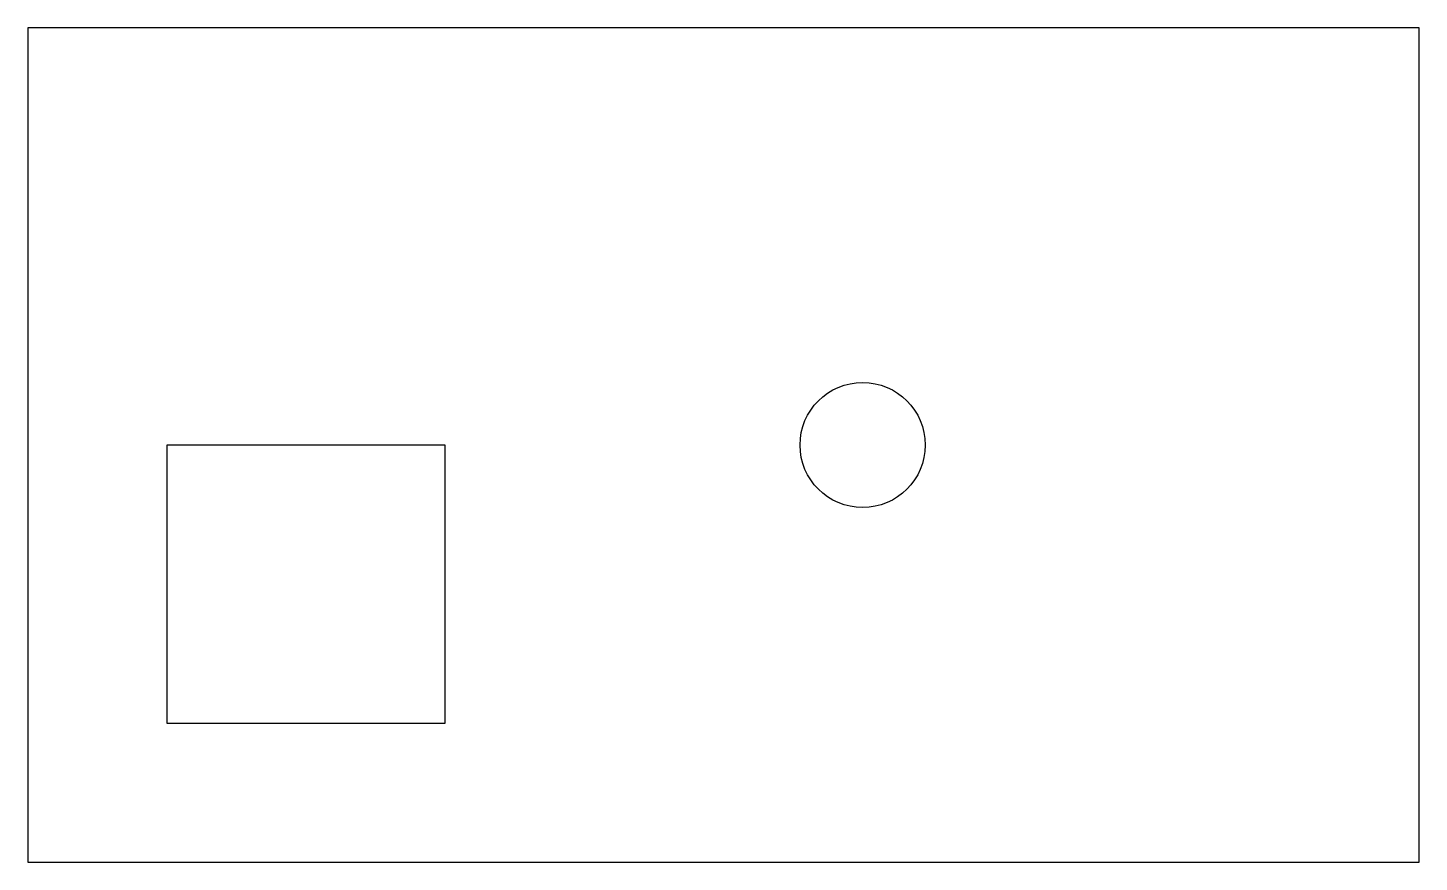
# Model space of a CAD drawing. Header units: millimetres. Extents: x 0 to 50, y 0 to 30.
import ezdxf

# ---------------------------------------------------------------- set-up
doc = ezdxf.new("R2010")
doc.units = ezdxf.units.MM

msp = doc.modelspace()

# ---------------------------------------------------------------- linework, layer by layer
at = {"layer": 'CORTE'}
for points in [[(0, 0), (50, 0), (50, 30), (0, 30)], [(5, 5), (15, 5), (15, 15), (5, 15)]]:
    msp.add_lwpolyline(points, close=True, dxfattribs=at)
msp.add_circle((30, 15), 2.25, dxfattribs=at)

doc.saveas('drawing.dxf')
